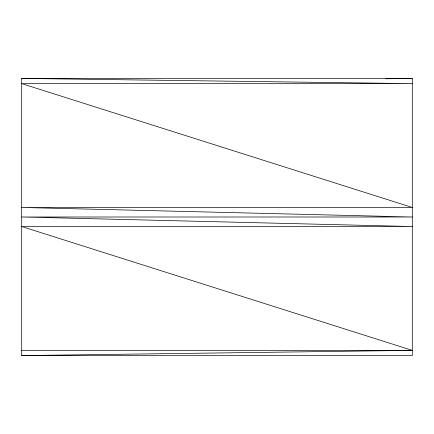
<?xml version="1.0" encoding="UTF-8"?>
<svg xmlns="http://www.w3.org/2000/svg" width="434" height="434" viewBox="0 0 434 434"><rect width="100%" height="100%" fill="white"/><g stroke="black" fill="none" stroke-linecap="round" stroke-linejoin="round"><path stroke-width="0.65" d="M385.897 78.766L412.3 78.413L412.3 355.587L21.7 355.587L21.7 78.413L412.3 78.413M21.7 355.587L412.3 350.379L21.7 226.526L412.3 226.526L21.7 217L412.3 217L21.7 207.474L412.3 207.474L21.7 83.621L412.3 83.621L21.7 78.413M21.7 350.379L412.3 350.379"/></g></svg>
